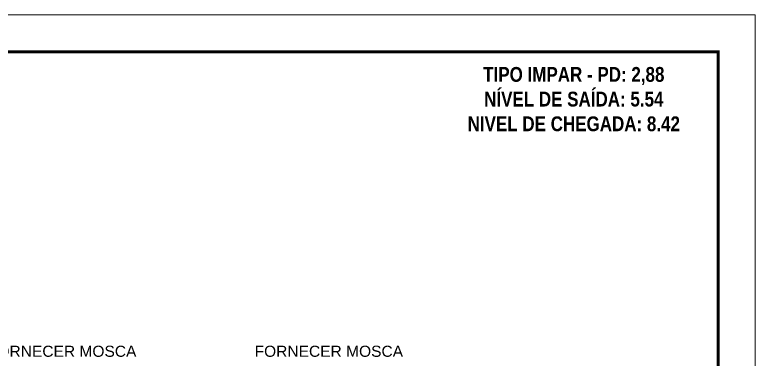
# Model space of a CAD drawing. Extents: x 14400 to 24104, y -21631 to 6985.
# Drawn here: x 19855 to 20653, y -2576 to -2204 of the extents above; entities that cross this region are included whole.
import ezdxf

# ---------------------------------------------------------------- set-up
doc = ezdxf.new("R2010")
doc.units = 0
doc.linetypes.add('DASHED', pattern=[0.75, 0.5, -0.25])
doc.layers.add('Folhas', color=255, linetype='Continuous', lineweight=9)
doc.layers.add('SARRAFO DE PRESSAO', color=251, linetype='DASHED', lineweight=9)
doc.layers.add('NOMENCLATURA', color=7, linetype='Continuous')
doc.styles.add('ARIAL', font='arial.ttf')
doc.styles.add('ROMANC', font='techb___.ttf', dxfattribs={"height": 2.5})

# ---------------------------------------------------------------- blocks, each defined once
blk = doc.blocks.new('9999999999')
at = {"layer": 'Folhas'}
blk.add_lwpolyline([(98138.98, 34190.21), (99623.98, 34190.21), (99623.98, 35240.21), (98138.98, 35240.21)], close=True, dxfattribs=at)
at = {"layer": 'Folhas', "color": 30, "const_width": 3}
blk.add_lwpolyline([(98213.98, 34230.21), (99583.98, 34230.21), (99583.98, 35200.21), (98213.98, 35200.21)], close=True, dxfattribs=at)

msp = doc.modelspace()

# ---------------------------------------------------------------- block references
at = {"layer": 'SARRAFO DE PRESSAO', "color": 6, "linetype": 'ByBlock'}
msp.add_blockref('9999999999', (-78970.51, -37444.08), dxfattribs=at)

# ---------------------------------------------------------------- texts
at = {"color": 0, "linetype": 'Continuous', "ltscale": 5, "style": 'ARIAL'}
for p in [(19825.8, -2573.37), (20113.45, -2573.37)]:
    msp.add_text('FORNECER MOSCA', height=12, dxfattribs=at).set_placement(p)
at = {"layer": 'NOMENCLATURA', "color": 2, "insert": (20457.79, -2260.29), "char_height": 16, "attachment_point": 2, "style": 'ROMANC'}
msp.add_mtext_dynamic_manual_height_columns('TIPO IMPAR - PD: 2,88\\PNÍVEL DE SAÍDA: 5.54\\PNIVEL DE CHEGADA: 8.42', width=432.3511, gutter_width=1, heights=[0], dxfattribs=at)

doc.saveas('drawing.dxf')
